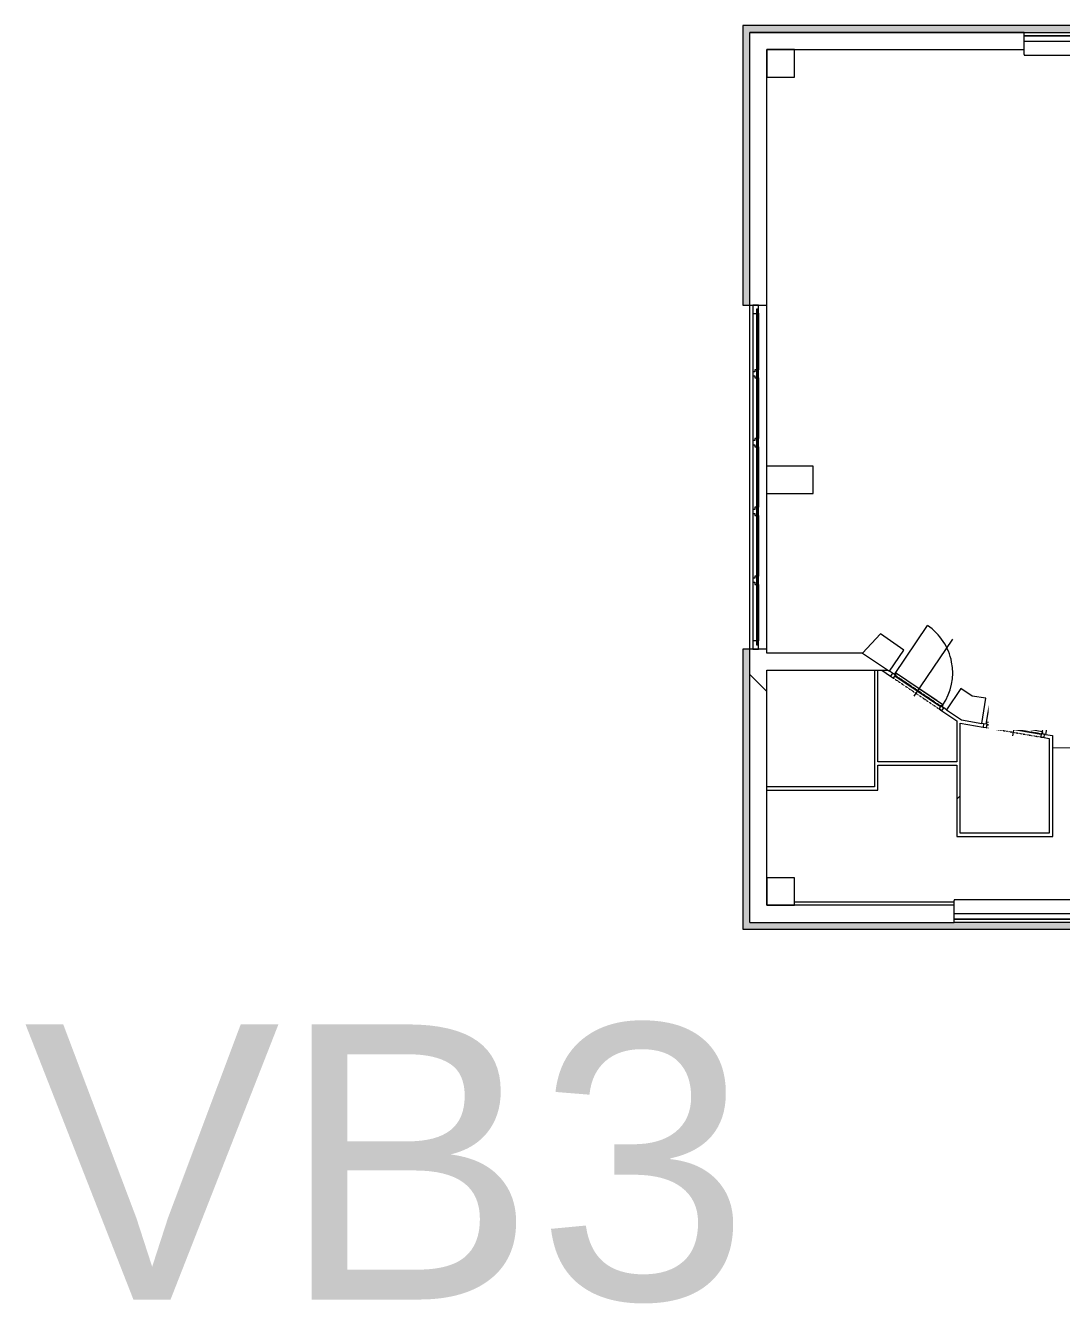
# Model space of a CAD drawing. Header units: millimetres. Extents: x 48671 to 278361, y -45352 to 20466.
# Drawn here: x 183662 to 198728, y -10713 to 7864 of the extents above; entities that cross this region are included whole.
import ezdxf

# ---------------------------------------------------------------- set-up
doc = ezdxf.new("R2010")
doc.units = ezdxf.units.MM
doc.linetypes.add('Čerchovaná se dvěma tečkami', pattern=[2.59, 1, -0.53, 0, -0.53, 0, -0.53])
for name, color, linetype, lineweight in [('A-DOOR', 31, 'Continuous', 13), ('A-DOOR-FRAM', 31, 'Continuous', 25), ('A-FLOR', 192, 'Continuous', 13), ('A-GENM', 13, 'Continuous', 13), ('A-GLAZ', 151, 'Continuous', 13), ('A-GLAZ-CURT', 52, 'Continuous', 13), ('A-GLAZ-CWMG', 51, 'Continuous', 13), ('A-WALL', 113, 'Continuous', 13), ('A-WALL-PATT', 111, 'Continuous', 35), ('G-ANNO-TEXT', 231, 'Continuous', 9), ('I-FURN', 30, 'Continuous', 13), ('S-COLS', 52, 'Continuous', 13)]:
    doc.layers.add(name, color=color, linetype=linetype, lineweight=lineweight)
doc.styles.add('Arial_3', font='arial.ttf', dxfattribs={"height": 5000})
doc.styles.add('Arial_4', font='arial.ttf', dxfattribs={"height": 4000})
pattern_1 = [(45, (128745, 0), (-7184.2, 7184.2), []), (45, (131618, 0), (-7184.2, 7184.2), []), (45, (137366, 0), (-4310.5, 10057.9), [4064, -2032, 67.06, -1964.94])]
pattern_2 = [(45, (128745, 0), (-7184.2, 7184.2), []), (45, (131618, -3e-12), (-7184.2, 7184.2), []), (45, (137366, -7e-12), (-4310.5, 10057.9), [4064, -2032, 67.06, -1964.94])]

# ---------------------------------------------------------------- blocks, each defined once
blk = doc.blocks.new('OKNO_2k_ - OKNO_2k_1900x1400-1963744-Mapka _ závislý 4')
at = {"layer": 'A-GLAZ', "lineweight": 9}
for p, q in [((-950, 126), (950, 126)), ((-950, 75), (-950, 126)), ((950, 75), (-950, 75)), ((-950, 75), (950, 75)), ((-950, -5), (-950, 75)), ((950, 126), (950, 75)), ((950, 75), (950, -5)), ((950, -5), (-950, -5))]:
    blk.add_line(p, q, dxfattribs=at)
blk = doc.blocks.new('ST_panel_sklo - ST_panel_sklo-1403385-Mapka _ závislý 4')
at = {"layer": 'A-GLAZ-CURT', "lineweight": 9}
for p, q in [((470, 28), (-470, 28)), ((-470, 28), (-470, 0)), ((-470, 0), (470, 0)), ((470, 0), (470, 28))]:
    blk.add_line(p, q, dxfattribs=at)
blk = doc.blocks.new('ST_panel_sklo - ST_panel_sklo-1403386-Mapka _ závislý 4')
at = {"layer": 'A-GLAZ-CURT', "lineweight": 9}
for p, q in [((500, 28), (-500, 28)), ((-500, 28), (-500, 0)), ((-500, 0), (500, 0)), ((500, 0), (500, 28))]:
    blk.add_line(p, q, dxfattribs=at)
blk = doc.blocks.new('parapet s nosem_vnitní - parapet s nosem_vnitní-1349022-Mapka _ závislý 4')
at = {"layer": 'A-GENM', "lineweight": 9}
for p, q in [((-950, -190), (-950, 0)), ((950, 0), (950, -190)), ((-950, -190), (-950, -200)), ((-950, -200), (950, -200)), ((-950, -200), (950, -200)), ((950, -200), (950, -190))]:
    blk.add_line(p, q, dxfattribs=at)
blk = doc.blocks.new('Rectangular Mullion - Rectangular Mullion-Loc wall 49 Bottom 120mm 02-1403430-Mapka _ závislý 4')
at = {"layer": 'A-GLAZ-CWMG', "lineweight": 9}
for p, q in [((65495, -199), (65495, -1079)), ((65575, -259), (65575, -1079))]:
    blk.add_line(p, q, dxfattribs=at)
blk = doc.blocks.new('Rectangular Mullion - Rectangular Mullion-Loc wall 49 Bottom 120mm 02-1403408-Mapka _ závislý 4')
at = {"layer": 'A-GLAZ-CWMG', "lineweight": 9}
for p, q in [((65495, 801), (65495, -199)), ((65575, 741), (65575, -139))]:
    blk.add_line(p, q, dxfattribs=at)
blk = doc.blocks.new('Rectangular Mullion - Rectangular Mullion-Loc wall 49 Bottom 120mm 02-1403416-Mapka _ závislý 4')
at = {"layer": 'A-GLAZ-CWMG', "lineweight": 9}
for p, q in [((65495, 3681), (65495, 2801)), ((65575, 3681), (65575, 2861))]:
    blk.add_line(p, q, dxfattribs=at)
blk = doc.blocks.new('Rectangular Mullion - Rectangular Mullion-Loc wall 49 Bottom 120mm 02-1403417-Mapka _ závislý 4')
at = {"layer": 'A-GLAZ-CWMG', "lineweight": 9}
for p, q in [((-120, -79), (-120, 1)), ((-120, 1), (0, 1)), ((0, 1), (0, -79)), ((0, -79), (-120, -79))]:
    blk.add_line(p, q, dxfattribs=at)
blk = doc.blocks.new('Rectangular Mullion - Rectangular Mullion-Loc wall 49 Bottom 120mm 02-1403388-Mapka _ závislý 4')
at = {"layer": 'A-GLAZ-CWMG', "lineweight": 9}
for p, q in [((0, 1), (-120, 1)), ((-120, 1), (-120, -79)), ((0, -79), (0, 1)), ((-120, -79), (0, -79))]:
    blk.add_line(p, q, dxfattribs=at)
blk = doc.blocks.new('Rectangular Mullion - Rectangular Mullion-Loc wall 49 Bottom 120mm-1403423-Mapka _ závislý 4')
at = {"layer": 'A-GLAZ-CWMG', "lineweight": 9}
for p, q in [((-60, -49), (-60, 1)), ((-60, 1), (60, 1)), ((60, 1), (60, -49)), ((-30, -49), (-60, -49)), ((-30, -79), (-30, -49)), ((30, -79), (-30, -79)), ((60, -49), (30, -49)), ((30, -49), (30, -79))]:
    blk.add_line(p, q, dxfattribs=at)
blk = doc.blocks.new('Rectangular Mullion - Rectangular Mullion-Loc wall 49 Bottom 120mm-V166-Mapka _ závislý 4')
at = {"layer": 'A-GLAZ-CWMG', "lineweight": 9}
for p, q in [((-60, -49), (-60, 1)), ((-60, 1), (60, 1)), ((60, 1), (60, -49)), ((-30, -49), (-60, -49)), ((-30, -79), (-30, -49)), ((30, -79), (-30, -79)), ((60, -49), (30, -49)), ((30, -49), (30, -79))]:
    blk.add_line(p, q, dxfattribs=at)
blk = doc.blocks.new('Rectangular Mullion - Rectangular Mullion-Loc wall 49 Bottom 120mm-V167-Mapka _ závislý 4')
at = {"layer": 'A-GLAZ-CWMG', "lineweight": 9}
for p, q in [((-60, -49), (-60, 1)), ((-60, 1), (60, 1)), ((60, 1), (60, -49)), ((-30, -49), (-60, -49)), ((-30, -79), (-30, -49)), ((30, -79), (-30, -79)), ((60, -49), (30, -49)), ((30, -49), (30, -79))]:
    blk.add_line(p, q, dxfattribs=at)
blk = doc.blocks.new('Rectangular Mullion - Rectangular Mullion-Loc wall 49 Bottom 120mm-V168-Mapka _ závislý 4')
at = {"layer": 'A-GLAZ-CWMG', "lineweight": 9}
for p, q in [((-60, -49), (-60, 1)), ((-60, 1), (60, 1)), ((60, 1), (60, -49)), ((-30, -49), (-60, -49)), ((-30, -79), (-30, -49)), ((30, -79), (-30, -79)), ((60, -49), (30, -49)), ((30, -49), (30, -79))]:
    blk.add_line(p, q, dxfattribs=at)
blk = doc.blocks.new('Kóje - Kóje-2061615-Mapka _ závislý 4')
at = {"layer": 'I-FURN', "lineweight": 9}
for p, q in [((73972, 4123), (73684, 3825)), ((74108, 3991), (73972, 4123)), ((74160, 4045), (74108, 3991)), ((75065, 2804), (74160, 4045)), ((73684, 3825), (73821, 3702)), ((73821, 3702), (74611, 2602)), ((75368, 1291), (75065, 2804)), ((74611, 2602), (74886, 1290)), ((74886, 1290), (74622, -49)), ((75112, -258), (75417, 1291)), ((75417, 1291), (75368, 1291)), ((74622, -49), (73878, -1154)), ((74236, -1556), (75112, -258)), ((67354, -981), (67091, -1259)), ((67689, -1216), (67354, -981)), ((67091, -1259), (67482, -1523)), ((67482, -1523), (67689, -1216)), ((73878, -1154), (72768, -1878)), ((73001, -2362), (74236, -1556)), ((68519, -1773), (68311, -2082)), ((68684, -1884), (68519, -1773)), ((68884, -1916), (68684, -1884)), ((68827, -2280), (68884, -1916)), ((72768, -1878), (72572, -1920)), ((72572, -1920), (72641, -2243)), ((68311, -2082), (68530, -2229)), ((68530, -2229), (68827, -2280)), ((69814, -2080), (69752, -2440)), ((70006, -2113), (69814, -2080)), ((71421, -2104), (70006, -2113)), ((71617, -2065), (71421, -2104)), ((71694, -2425), (71617, -2065)), ((72641, -2243), (72895, -2194)), ((72895, -2194), (73001, -2362)), ((69752, -2440), (69855, -2458)), ((69855, -2458), (69855, -2638)), ((71665, -2430), (71694, -2425)), ((71665, -2606), (71665, -2430)), ((69855, -2638), (71665, -2606))]:
    blk.add_line(p, q, dxfattribs=at)
blk = doc.blocks.new('DVERE_1k_oblozka - DD03_01_800x1970_koupelna-V189-Mapka _ závislý 4')
at = {"layer": 'A-DOOR', "lineweight": 9}
for p, q in [((-415, 22), (-415, 882)), ((0, -78), (0, 922)), ((-400, 22), (-450, 22)), ((-450, 22), (-450, -28)), ((415, 52), (-415, 52)), ((-415, 52), (-415, 37)), ((-415, 37), (-400, 37)), ((-400, 37), (-400, 12)), ((-400, -28), (-400, 22)), ((-400, 12), (400, 12)), ((305, 52), (-305, 52)), ((400, 12), (400, 37)), ((400, 37), (415, 37)), ((450, 22), (400, 22)), ((400, 22), (400, -28)), ((415, 37), (415, 52)), ((415, 52), (415, 22)), ((450, -28), (450, 22)), ((-450, -28), (-400, -28)), ((400, -28), (450, -28))]:
    blk.add_line(p, q, dxfattribs=at)
at = {"layer": 'A-DOOR', "linetype": 'Čerchovaná se dvěma tečkami', "lineweight": 9}
for p, q in [((-400, 22), (400, 22)), ((-400, -28), (400, -28))]:
    blk.add_line(p, q, dxfattribs=at)
at = {"layer": 'A-DOOR', "lineweight": 9}
blk.add_arc((-415, 52), 830, 360, 90, dxfattribs=at)
at = {"layer": 'A-DOOR-FRAM', "lineweight": 9}
for p, q in [((-400, 22), (-450, 22)), ((-400, -28), (-400, 22)), ((400, 22), (400, -28)), ((400, 22), (450, 22)), ((-450, -28), (-400, -28)), ((450, -28), (400, -28))]:
    blk.add_line(p, q, dxfattribs=at)
blk = doc.blocks.new('DVERE_1k_oblozka - DD03_01_800x1970_koupelna-2042788-Mapka _ závislý 4')
at = {"layer": 'A-DOOR', "lineweight": 9}
for p, q in [((-415, 22), (-415, 882)), ((0, -78), (0, 922)), ((-400, 22), (-450, 22)), ((-450, 22), (-450, -28)), ((415, 52), (-415, 52)), ((-415, 52), (-415, 37)), ((-415, 37), (-400, 37)), ((-400, -28), (-400, 22)), ((-400, 12), (400, 12)), ((305, 52), (-305, 52)), ((400, 37), (415, 37)), ((450, 22), (400, 22)), ((400, 22), (400, -28)), ((415, 37), (415, 52)), ((415, 52), (415, 22)), ((450, -28), (450, 22)), ((-450, -28), (-400, -28)), ((400, -28), (450, -28))]:
    blk.add_line(p, q, dxfattribs=at)
at = {"layer": 'A-DOOR', "linetype": 'Čerchovaná se dvěma tečkami', "lineweight": 9}
for p, q in [((-400, 22), (400, 22)), ((-400, -28), (400, -28))]:
    blk.add_line(p, q, dxfattribs=at)
at = {"layer": 'A-DOOR', "lineweight": 9}
blk.add_arc((-415, 52), 830, 360, 90, dxfattribs=at)
at = {"layer": 'A-DOOR-FRAM', "lineweight": 9}
for p, q in [((-400, 22), (-450, 22)), ((-400, -28), (-400, 22)), ((400, 22), (400, -28)), ((400, 22), (450, 22)), ((-450, -28), (-400, -28)), ((450, -28), (400, -28))]:
    blk.add_line(p, q, dxfattribs=at)

msp = doc.modelspace()

# ---------------------------------------------------------------- hatches: boundary and pattern name
at = {"layer": 'A-WALL-PATT', "lineweight": 9}
h = msp.add_hatch(color=256, dxfattribs=at)
h.paths.add_polyline_path([(194193.9, -5274.4), (194193.9, -1199.4), (194093.9, -1199.4), (194093.9, -5274.4)])
h.paths.add_polyline_path([(194193.9, 3800.6), (194193.9, 7864.2), (194093.9, 7864.2), (194093.9, 3800.6)])
for points in [[(213153, 7764.2), (213153, 7864.2), (194193.9, 7864.2), (194193.9, 7764.2), (213103, 7764.2)], [(200151.6, -5274.4), (200152.1, -5274.4), (200151.6, -5174.4), (194193.9, -5174.4), (194193.9, -5274.4), (200102.1, -5274.4)]]:
    msp.add_hatch(color=256, dxfattribs=at).paths.add_polyline_path(points)
h = msp.add_hatch(dxfattribs=at)
h.set_pattern_fill('FP_168', color=256, angle=-315, style=0, pattern_type=2)
h.set_pattern_definition([(225, (200750, 7764), (5747.4, -5747.4), []), (180, (191592, 5072), (-5747.4, -5747.4), [1016, -10478.7]), (225, (190576, 5072), (5747.4, -5747.4), [1016, -7112]), (270, (189857.4, 4353.7), (5747.4, -5747.4), [1016, -10478.7]), (315, (189857, 3338), (5747.4, 5747.4), [1016, -7112]), (180, (191592, 2619.3), (-5747.4, -5747.4), [1016, -10478.7]), (225, (192310, 3338), (5747.4, -5747.4), [1016, -7112]), (270, (192310, 4353.7), (5747.4, -5747.4), [1016, -10478.7]), (315, (191592, 5072), (5747.4, 5747.4), [1016, -7112]), (225, (188928.6, 1690.4), (5747.4, -5747.4), [2032, -6096])])
h.paths.add_polyline_path([(212803, 7514.3), (213053, 7514.3), (213053, 7764.3), (209066.9, 7764.3), (209066.9, 7514.3), (212403, 7514.3), (212403, 7539.3), (212803, 7539.3)])
h.paths.add_polyline_path([(204166.9, 7514.3), (204166.9, 7764.3), (203016.9, 7764.3), (203016.9, 7514.3)])
h.paths.add_polyline_path([(201116.9, 7514.3), (201116.9, 7764.3), (200086.9, 7764.3), (200086.9, 7514.3), (200443.9, 7514.3), (200443.9, 7574.3), (200843.9, 7574.3), (200843.9, 7514.3)])
h.paths.add_polyline_path([(194843.9, 7514.3), (198186.9, 7514.3), (198186.9, 7764.3), (194193.9, 7764.3), (194193.9, 7514.3), (194443.9, 7514.3)])
h.paths.add_polyline_path([(207166.9, 7514.3), (207166.9, 7764.3), (206066.9, 7764.3), (206066.9, 7514.3), (206443, 7514.3), (206443, 7574.3), (206843, 7574.3), (206843, 7514.3)])
h = msp.add_hatch(dxfattribs=at)
h.set_pattern_fill('FP_167', color=256, angle=45, style=0, pattern_type=2)
h.set_pattern_definition([(315, (194194, -1579), (5747.4, 5747.4), []), (270, (196886, -10736.7), (5747.4, -5747.4), [1016, -10478.7]), (315, (196886, -11753), (5747.4, 5747.4), [1016, -7112]), (2e-13, (197604.5, -12471), (5747.4, 5747.4), [1016, -10478.7]), (45, (198620.5, -12471), (-5747.4, 5747.4), [1016, -7112]), (270, (199339, -10736.7), (5747.4, -5747.4), [1016, -10478.7]), (315, (198620.5, -10018), (5747.4, 5747.4), [1016, -7112]), (2e-13, (197604.5, -10018), (5747.4, 5747.4), [1016, -10478.7]), (45, (196886, -10737), (-5747.4, 5747.4), [1016, -7112]), (315, (200268, -13400), (5747.4, 5747.4), [2032, -6096])])
h.paths.add_polyline_path([(194443.9, -4924.4), (194443.9, -1199.4), (194193.9, -1199.4), (194193.9, -4924.4)])
h.paths.add_polyline_path([(194443.9, 3800.6), (194443.9, 7514.3), (194193.9, 7514.3), (194193.9, 3800.6)])
h = msp.add_hatch(dxfattribs=at)
h.set_pattern_fill('FP_151', color=256, angle=45, style=0, pattern_type=2)
h.set_pattern_definition([(45, (128745, 0), (-7184.2, 7184.2), []), (45, (131618, -3e-12), (-7184.2, 7184.2), []), (45, (137366, -8e-12), (-4310.5, 10057.9), [4064, -2032, 67.06, -1964.94])])
h.paths.add_polyline_path([(195118.9, 1061.2), (195118.9, 1461.2), (194443.9, 1461.2), (194443.9, 1061.2)])
h = msp.add_hatch(dxfattribs=at)
h.set_pattern_fill('FP_221', color=256, angle=-315, style=0, pattern_type=2)
h.set_pattern_definition([(225, (192266, -1259), (5747, -5747), []), (180, (183108, -3951), (-5747.4, -5747.4), [1016, -10478.7]), (225, (182092, -3951), (5747.4, -5747.4), [1016, -7112]), (270, (181373.6, -4669.3), (5747.4, -5747.4), [1016, -10478.7]), (315, (181373.6, -5685), (5747.4, 5747.4), [1016, -7112]), (180, (183108, -6404), (-5747.4, -5747.4), [1016, -10478.7]), (225, (183826.4, -5685), (5747.4, -5747.4), [1016, -7112]), (270, (183826.4, -4669.3), (5747.4, -5747.4), [1016, -10478.7]), (315, (183108, -3951), (5747.4, 5747.4), [1016, -7112]), (225, (180445, -7332.6), (5747.4, -5747.4), [2032, -6096])])
h.paths.add_polyline_path([(196008.9, -1508.8), (196206.1, -1508.8), (195835.3, -1258.8), (194443.9, -1258.8), (194443.9, -1508.8), (195835.3, -1508.8)])
h = msp.add_hatch(dxfattribs=at)
h.set_pattern_fill('FP_150', color=256, angle=45, style=0, pattern_type=2)
h.set_pattern_definition(pattern_2)
h.paths.add_polyline_path([(196058.9, -3202.7), (196058.9, -1508.8), (196008.9, -1522.7), (196008.9, -3202.7)])
h = msp.add_hatch(dxfattribs=at)
h.set_pattern_fill('FP_228', color=256, angle=45, style=0, pattern_type=2)
h.set_pattern_definition([(11.007, (128745, 0), (-1939.8, 9973.1), []), (11.007, (131127, -1607), (-1939.8, 9973.1), []), (11.007, (135892, -4820), (2049.4, 10749), [4064, -2032, 67.06, -1964.94])])
h.paths.add_polyline_path([(197375.3, -2297.2), (197016.8, -2055.5), (196988.9, -2096.9), (197277, -2280.2)])
h.paths.add_polyline_path([(196242.7, -1593.7), (196270.6, -1552.3), (196206.1, -1508.8), (196137.4, -1522.7), (196226.8, -1583)])
h = msp.add_hatch(dxfattribs=at)
h.set_pattern_fill('FP_229', color=256, angle=45, style=0, pattern_type=2)
h.set_pattern_definition([(35.212, (128745, 0), (-5858.3, 8301), []), (35.212, (131576, -489), (-5858.3, 8301), []), (35.212, (137240, -1466), (-2537.9, 10644.3), [4064, -2032, 67.06, -1964.94])])
h.paths.add_polyline_path([(198550.1, -2499.9), (198550.1, -2449.1), (198481.3, -2449.1), (198496.2, -2490.6)])
h.paths.add_polyline_path([(197587.9, -2333.9), (197587.9, -2283.1), (197274.1, -2229), (197375.3, -2297.2), (197475.7, -2314.5)])
h = msp.add_hatch(dxfattribs=at)
h.set_pattern_fill('FP_150', color=256, angle=45, style=0, pattern_type=2)
h.set_pattern_definition([(45, (128745, 0), (-7184.2, 7184.2), []), (45, (131618, -2e-12), (-7184.2, 7184.2), []), (45, (137366, -6e-12), (-4310.5, 10057.9), [4064, -2032, 67.06, -1964.94])])
h.paths.add_polyline_path([(197205.1, -3874.2), (197255.1, -3874.2), (197255.1, -2276.5), (197205.1, -2242.8), (197205.1, -3367.4)])
h = msp.add_hatch(dxfattribs=at)
h.set_pattern_fill('FP_150', color=256, angle=45, style=0, pattern_type=2)
h.set_pattern_definition(pattern_2)
h.paths.add_polyline_path([(198550.1, -3874.2), (198600.1, -3874.2), (198600.1, -2457.7), (198550.1, -2457.7), (198550.1, -3367.4)])
h = msp.add_hatch(dxfattribs=at)
h.set_pattern_fill('FP_226', color=256, angle=45, style=0, pattern_type=2)
h.set_pattern_definition(pattern_2)
h.paths.add_polyline_path([(196058.9, -2837.7), (196058.9, -2887.7), (197205.1, -2887.7), (197205.1, -2837.7)])
h = msp.add_hatch(dxfattribs=at)
h.set_pattern_fill('FP_226', color=256, angle=45, style=0, pattern_type=2)
h.set_pattern_definition(pattern_2)
h.paths.add_polyline_path([(196008.9, -3252.7), (196058.9, -3252.7), (196058.9, -3202.7), (194443.9, -3202.7), (194443.9, -3252.7), (195422.1, -3252.7)])
h = msp.add_hatch(dxfattribs=at)
h.set_pattern_fill('FP_151', color=256, angle=45, style=0, pattern_type=2)
h.set_pattern_definition(pattern_2)
h.paths.add_polyline_path([(198600.1, -3924.2), (198600.1, -3874.2), (197205.1, -3874.2), (197205.1, -3924.2), (198550.1, -3924.2)])
h = msp.add_hatch(dxfattribs=at)
h.set_pattern_fill('FP_166', color=256, angle=45, style=0, pattern_type=2)
h.set_pattern_definition([(45, (200165, -5174), (-5747, 5747), []), (360, (209323, -2482), (5747.4, 5747.4), [1016, -10478.7]), (45, (210339, -2482), (-5747.4, 5747.4), [1016, -7112]), (90, (211057.5, -1764), (-5747.4, 5747.4), [1016, -10478.7]), (135, (211057.5, -748), (-5747.4, -5747.4), [1016, -7112]), (360, (209323, -29.4), (5747.4, 5747.4), [1016, -10478.7]), (45, (208605, -748), (-5747.4, 5747.4), [1016, -7112]), (90, (208604.6, -1764), (-5747.4, 5747.4), [1016, -10478.7]), (135, (209323, -2482), (-5747.4, -5747.4), [1016, -7112]), (45, (211986, 899.4), (-5747.4, 5747.4), [2032, -6096])])
h.paths.add_polyline_path([(200167.1, -5174.4), (200151.6, -4924.4), (199067.1, -4924.4), (199067.1, -5174.4), (200151.6, -5174.4)])
h.paths.add_polyline_path([(197167.1, -5174.4), (197167.1, -4924.4), (194193.9, -4924.4), (194193.9, -5174.4), (194843.9, -5174.4)])
at = {"layer": 'S-COLS', "lineweight": 9}
h = msp.add_hatch(dxfattribs=at)
h.set_pattern_fill('FP_202', color=256, style=0, pattern_type=2)
h.set_pattern_definition(pattern_1)
h.paths.add_polyline_path([(194443.9, 7514.3), (194443.9, 7114.3), (194843.9, 7114.3), (194843.9, 7514.3)])
h = msp.add_hatch(dxfattribs=at)
h.set_pattern_fill('FP_202', color=256, style=0, pattern_type=2)
h.set_pattern_definition(pattern_1)
h.paths.add_polyline_path([(194443.9, -4524.4), (194443.9, -4924.4), (194843.9, -4924.4), (194843.9, -4524.4)])

# ---------------------------------------------------------------- linework, layer by layer
at = {"layer": 'A-FLOR', "lineweight": 9}
msp.add_line((194843.9, -4876.6), (197167.1, -4876.6), dxfattribs=at)
at = {"layer": 'A-WALL', "lineweight": 9}
for p, q in [((194093.9, 7864.2), (194093.9, 3800.6)), ((213153, 7864.2), (194093.9, 7864.2)), ((194193.9, -5174.4), (194193.9, 7764.3)), ((198186.9, 7764.3), (194193.9, 7764.3)), ((194193.9, 7764.2), (198186.9, 7764.2)), ((194443.9, -1258.8), (194443.9, 7514.3)), ((194443.9, 7514.3), (198186.9, 7514.3)), ((194093.9, 3800.6), (194443.9, 3800.6)), ((195118.9, 1461.2), (194443.9, 1461.2)), ((195118.9, 1061.2), (195118.9, 1461.2)), ((194443.9, 1061.2), (195118.9, 1061.2)), ((194093.9, -1199.4), (194093.9, -5274.4)), ((194443.9, -1199.4), (194093.9, -1199.4)), ((195835.3, -1258.8), (194443.9, -1258.8)), ((194443.9, -4924.4), (194443.9, -1508.8)), ((194443.9, -1508.8), (196206.1, -1508.8)), ((196008.9, -1508.8), (196008.9, -3202.7)), ((196058.9, -2837.7), (196058.9, -1508.8)), ((196116.6, -1508.8), (196242.7, -1593.7)), ((196270.6, -1552.3), (196226.8, -1522.7)), ((196988.9, -2096.9), (197205.1, -2242.8)), ((197055.9, -2081.8), (197016.8, -2055.5)), ((197205.1, -2242.8), (197205.1, -2837.7)), ((197255.1, -3874.2), (197255.1, -2276.5)), ((197255.1, -2276.5), (197587.9, -2333.9)), ((197596.4, -2284.6), (197571.1, -2280.2)), ((198474.8, -2486.9), (198550.1, -2499.9)), ((198550.1, -2499.9), (198550.1, -3874.2)), ((198600.1, -3924.2), (198600.1, -2637.7)), ((197205.1, -2837.7), (196058.9, -2837.7)), ((196058.9, -3252.7), (196058.9, -2887.7)), ((196058.9, -2887.7), (197205.1, -2887.7)), ((197205.1, -2887.7), (197205.1, -3924.2)), ((196008.9, -3202.7), (194443.9, -3202.7)), ((194443.9, -3252.7), (196058.9, -3252.7)), ((198550.1, -3874.2), (197255.1, -3874.2)), ((197205.1, -3924.2), (198600.1, -3924.2)), ((197167.1, -4924.4), (194443.9, -4924.4)), ((194193.9, -5174.4), (197167.1, -5174.4)), ((194093.9, -5274.4), (200052.1, -5274.4))]:
    msp.add_line(p, q, dxfattribs=at)
at = {"layer": 'S-COLS', "lineweight": 9}
for p, q in [((194843.9, 7514.3), (194443.9, 7514.3)), ((194443.9, 7514.3), (194443.9, 7114.3)), ((194843.9, 7114.3), (194843.9, 7514.3)), ((194443.9, 7114.3), (194843.9, 7114.3)), ((194843.9, -4524.4), (194443.9, -4524.4)), ((194443.9, -4524.4), (194443.9, -4924.4)), ((194843.9, -4924.4), (194843.9, -4524.4)), ((194443.9, -4924.4), (194843.9, -4924.4))]:
    msp.add_line(p, q, dxfattribs=at)

# ---------------------------------------------------------------- block references
at = {"layer": 'A-DOOR', "lineweight": 9}
for name, p, rotation in [('DVERE_1k_oblozka - DD03_01_800x1970_koupelna-V189-Mapka _ závislý 4', (196631.3, -1822.2), 326.0066834518678), ('DVERE_1k_oblozka - DD03_01_800x1970_koupelna-2042788-Mapka _ závislý 4', (198036.1, -2382.9), 350.2122083875207)]:
    msp.add_blockref(name, p, dxfattribs=dict(at, rotation=rotation))
at = {"layer": 'A-GENM', "lineweight": 9}
msp.add_blockref('parapet s nosem_vnitní - parapet s nosem_vnitní-1349022-Mapka _ závislý 4', (199136.9, 7634.3), dxfattribs=at)
at = {"layer": 'A-GENM', "lineweight": 9, "rotation": 180}
msp.add_blockref('parapet s nosem_vnitní - parapet s nosem_vnitní-1349022-Mapka _ závislý 4', (198117.1, -5044.4), dxfattribs=at)
at = {"layer": 'A-GLAZ', "lineweight": 9}
msp.add_blockref('OKNO_2k_ - OKNO_2k_1900x1400-1963744-Mapka _ závislý 4', (199136.9, 7639.3), dxfattribs=at)
at = {"layer": 'A-GLAZ', "lineweight": 9, "rotation": 180}
msp.add_blockref('OKNO_2k_ - OKNO_2k_1900x1400-1963744-Mapka _ závislý 4', (198117.1, -5049.4), dxfattribs=at)
at = {"layer": 'A-GLAZ-CURT', "lineweight": 9, "rotation": 89.99999999999991}
for name, p in [('ST_panel_sklo - ST_panel_sklo-1403385-Mapka _ závislý 4', (194318.9, 3270.6)), ('ST_panel_sklo - ST_panel_sklo-1403386-Mapka _ závislý 4', (194318.9, 2300.6)), ('ST_panel_sklo - ST_panel_sklo-1403386-Mapka _ závislý 4', (194318.9, 1300.6)), ('ST_panel_sklo - ST_panel_sklo-1403386-Mapka _ závislý 4', (194318.9, 300.6)), ('ST_panel_sklo - ST_panel_sklo-1403385-Mapka _ závislý 4', (194318.9, -669.4))]:
    msp.add_blockref(name, p, dxfattribs=at)
at = {"layer": 'A-GLAZ-CWMG', "lineweight": 9, "extrusion": (0, 0, -1), "rotation": 90.0000000000001}
for name, p in [('Rectangular Mullion - Rectangular Mullion-Loc wall 49 Bottom 120mm 02-1403417-Mapka _ závislý 4', (-194318.9, 3800.6)), ('Rectangular Mullion - Rectangular Mullion-Loc wall 49 Bottom 120mm-V168-Mapka _ závislý 4', (-194318.9, 2800.6)), ('Rectangular Mullion - Rectangular Mullion-Loc wall 49 Bottom 120mm-V167-Mapka _ závislý 4', (-194318.9, 1800.6)), ('Rectangular Mullion - Rectangular Mullion-Loc wall 49 Bottom 120mm-V166-Mapka _ závislý 4', (-194318.9, 800.6)), ('Rectangular Mullion - Rectangular Mullion-Loc wall 49 Bottom 120mm-1403423-Mapka _ závislý 4', (-194318.9, -199.4))]:
    msp.add_blockref(name, p, dxfattribs=at)
at = {"layer": 'A-GLAZ-CWMG', "lineweight": 9}
for name, p in [('Rectangular Mullion - Rectangular Mullion-Loc wall 49 Bottom 120mm 02-1403416-Mapka _ závislý 4', (128744.6, 0)), ('Rectangular Mullion - Rectangular Mullion-Loc wall 49 Bottom 120mm 02-1403408-Mapka _ závislý 4', (128744.6, 2000)), ('Rectangular Mullion - Rectangular Mullion-Loc wall 49 Bottom 120mm 02-1403408-Mapka _ závislý 4', (128744.6, 1000)), ('Rectangular Mullion - Rectangular Mullion-Loc wall 49 Bottom 120mm 02-1403408-Mapka _ závislý 4', (128744.6, 0)), ('Rectangular Mullion - Rectangular Mullion-Loc wall 49 Bottom 120mm 02-1403430-Mapka _ závislý 4', (128744.6, 0))]:
    msp.add_blockref(name, p, dxfattribs=at)
at = {"layer": 'A-GLAZ-CWMG', "lineweight": 9, "rotation": 269.9999999999999}
msp.add_blockref('Rectangular Mullion - Rectangular Mullion-Loc wall 49 Bottom 120mm 02-1403388-Mapka _ závislý 4', (194318.9, -1199.4), dxfattribs=at)
at = {"layer": 'I-FURN', "lineweight": 9}
msp.add_blockref('Kóje - Kóje-2061615-Mapka _ závislý 4', (128744.6, 0), dxfattribs=at)

# ---------------------------------------------------------------- texts
at = {"layer": 'G-ANNO-TEXT', "color": 7, "insert": (183637.9, -6656.2), "char_height": 4000, "width": 13147.675, "attachment_point": 1, "style": 'Arial_4'}
msp.add_mtext('VB3', dxfattribs=at)

# ---------------------------------------------------------------- next in the draw order: texts
at = {"layer": 'G-ANNO-TEXT', "color": 7, "insert": (198920.2, 3875.6), "char_height": 5000, "width": 11704.638, "attachment_point": 1, "style": 'Arial_3', "bg_fill": 3, "box_fill_scale": 1.25, "bg_fill_color": 256, "bg_fill_true_color": 13158600, "bg_fill_transparency": 0}
msp.add_mtext('"B"', dxfattribs=at)

doc.saveas('drawing.dxf')
